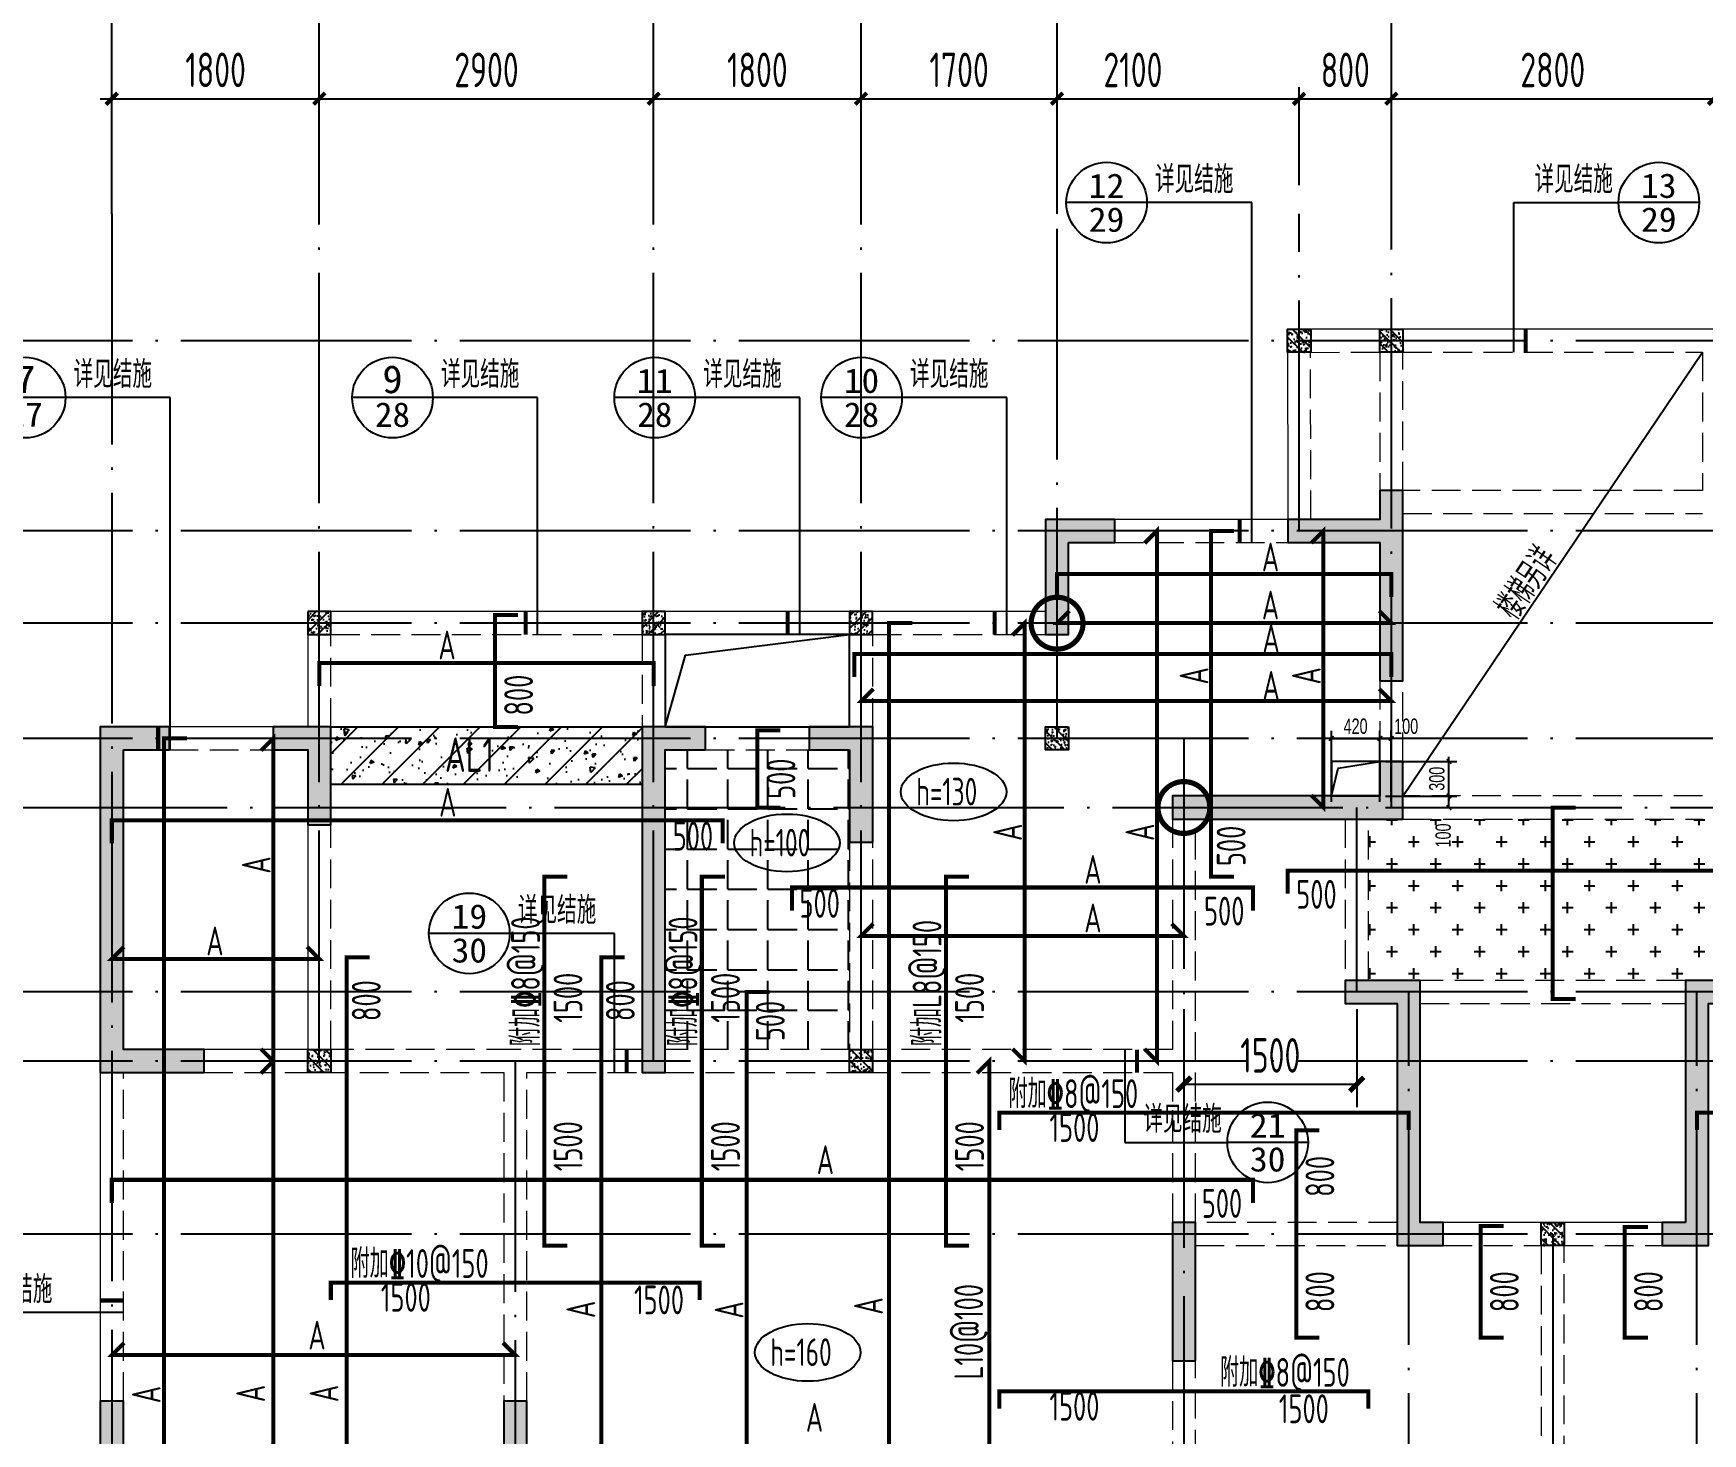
# Model space of a CAD drawing. Extents: x -1712635 to -854203, y -534641 to -21985.
# Drawn here: x -1248353 to -1233873, y -429861 to -417713 of the extents above; entities that cross this region are included whole.
import ezdxf
from ezdxf.enums import TextEntityAlignment as Align

# ---------------------------------------------------------------- set-up
doc = ezdxf.new("R2010")
doc.units = 0
doc.header["$LTSCALE"] = 1000
for name, pattern in [('DASH', [0.35, 0.25, -0.1]), ('DASHED', [0.75, 0.5, -0.25]), ('DOTE', [2.42, 2, -0.2, 0.02, -0.2])]:
    doc.linetypes.add(name, pattern=pattern)
doc.layers.get('0').update_dxf_attribs({"linetype": 'CONTINUOUS'})
doc.layers.get('Defpoints').update_dxf_attribs({"linetype": 'CONTINUOUS'})
doc.layers.add('+公共字体', color=7, linetype='CONTINUOUS', lineweight=20)
for name, color, linetype in [('A-AXIS', 1, 'CONTINUOUS'), ('A-DOTE', 10, 'DOTE'), ('BEAM', 4, 'DASHED'), ('DIM_IDEN', 67, 'CONTINUOUS'), ('PUB_TEXT', 2, 'CONTINUOUS'), ('ROOF', 183, 'CONTINUOUS'), ('S-B板填充', 251, 'CONTINUOUS'), ('S-B板标注', 3, 'CONTINUOUS'), ('S-B板配筋', 6, 'CONTINUOUS'), ('S-B板配筋号', 7, 'CONTINUOUS'), ('S-C承台编号', 6, 'CONTINUOUS'), ('S-D洞口', 4, 'CONTINUOUS'), ('S-D洞口标注', 3, 'CONTINUOUS'), ('S-L主梁线', 4, 'DASH'), ('S-Q墙填充', 252, 'CONTINUOUS'), ('S-Q墙实线', 6, 'CONTINUOUS'), ('S-Q墙标注', 3, 'CONTINUOUS'), ('S-Y一般标注', 3, 'CONTINUOUS'), ('S-构造柱', 212, 'CONTINUOUS'), ('TEXT', 2, 'CONTINUOUS')]:
    doc.layers.add(name, color=color, linetype=linetype)
doc.styles.add('_TCH_AXIS', font='COMPLEX', dxfattribs={"bigfont": 'GBCBIG'})
doc.styles.add('_TCH_LABEL', font='simhei.ttf')
doc.styles.add('TSSD_DIMENSION', font='Tssdeng.shx', dxfattribs={"width": 0.7, "bigfont": 'tssdchn.shx'})
doc.styles.add('TSSD_REIN', font='tssdeng.shx', dxfattribs={"width": 0.7, "height": 300, "bigfont": 'tssdchn.shx'})
doc.styles.add('结构文字', font='zstxt.shx', dxfattribs={"width": 0.7, "bigfont": 'zshz.shx'})
doc.dimstyles.new('STRUCK', dxfattribs={"dimtxt": 400, "dimasz": 121, "dimexe": 200, "dimexo": 150, "dimgap": 115, "dimtad": 1, "dimdec": 0, "dimdsep": 46, "dimtxsty": '结构文字', "dimblk": 'ARCHTICK', "dimcen": 400, "dimclrd": 3, "dimclre": 3, "dimclrt": 7, "dimadec": 0, "dimazin": 0, "dimtfac": 1, "dimtdec": 0, "dimtix": 1, "dimtmove": 2, "dimatfit": 3, "dimldrblk": '_DIMX', "dimfxl": 0, "dimtolj": 1, "dimtzin": 0, "dimarcsym": 0})
doc.dimstyles.new('STRUCK30', dxfattribs={"dimscale": 0.33333, "dimtxt": 400, "dimasz": 121, "dimexe": 200, "dimexo": 150, "dimgap": 115, "dimtad": 1, "dimdec": 0, "dimdsep": 46, "dimtxsty": '结构文字', "dimblk": 'ARCHTICK', "dimcen": 400, "dimclrd": 3, "dimclre": 3, "dimclrt": 7, "dimadec": 0, "dimazin": 0, "dimtfac": 1, "dimtdec": 0, "dimtix": 1, "dimtmove": 2, "dimatfit": 3, "dimldrblk": '_DIMX', "dimfxl": 0, "dimtolj": 1, "dimtzin": 0, "dimarcsym": 0})
doc.dimstyles.new('TSSD_100_100', dxfattribs={"dimtxt": 300, "dimasz": 100, "dimexe": 100, "dimexo": 250, "dimgap": 100, "dimtad": 1, "dimdec": 0, "dimzin": 0, "dimdsep": 46, "dimtxsty": 'TSSD_DIMENSION', "dimblk": 'ARCHTICK', "dimcen": 0, "dimdle": 100, "dimclrt": 7, "dimadec": 0, "dimazin": 0, "dimtfac": 1, "dimtdec": 0, "dimtix": 1, "dimtmove": 2, "dimatfit": 3, "dimldrblk": 'ARCHTICK', "dimfxl": 0, "dimtolj": 1, "dimtzin": 0, "dimarcsym": 0})

# ---------------------------------------------------------------- blocks, each defined once
blk = doc.blocks.new('_ArchTick')
at = {"color": 0, "const_width": 0.35}
blk.add_lwpolyline([(-0.5, -0.5), (0.5, 0.5)], dxfattribs=at)
blk = doc.blocks.new('*D117')
at = {"layer": 'Defpoints', "color": 0}
for p in [(6400, 19250), (4600, 18250), (6400, 18250)]:
    blk.add_point(p, dxfattribs=at)
at = {"layer": 'S-Y一般标注', "color": 0, "lineweight": -2}
for p, q in [((4600, 18500), (4600, 19350)), ((6400, 18500), (6400, 19350)), ((4500, 19250), (6500, 19250))]:
    blk.add_line(p, q, dxfattribs=at)
at = {"layer": 'S-Y一般标注', "color": 0, "lineweight": -2, "xscale": 100, "yscale": 100, "zscale": 100, "rotation": 180}
blk.add_blockref('_ArchTick', (4600, 19250), dxfattribs=at)
at = {"layer": 'S-Y一般标注', "color": 0, "lineweight": -2, "xscale": 100, "yscale": 100, "zscale": 100}
blk.add_blockref('_ArchTick', (6400, 19250), dxfattribs=at)
at = {"layer": 'S-Y一般标注', "color": 7, "insert": (5500, 19500), "char_height": 300, "attachment_point": 5, "style": 'TSSD_DIMENSION'}
blk.add_mtext('\\A1;1800', dxfattribs=at)
blk = doc.blocks.new('*D118')
at = {"layer": 'Defpoints', "color": 0}
for p in [(9300, 19250), (6400, 18250), (9300, 18250)]:
    blk.add_point(p, dxfattribs=at)
at = {"layer": 'S-Y一般标注', "color": 0, "lineweight": -2}
for p, q in [((6400, 18500), (6400, 19350)), ((9300, 18500), (9300, 19350)), ((6300, 19250), (9400, 19250))]:
    blk.add_line(p, q, dxfattribs=at)
at = {"layer": 'S-Y一般标注', "color": 0, "lineweight": -2, "xscale": 100, "yscale": 100, "zscale": 100, "rotation": 180}
blk.add_blockref('_ArchTick', (6400, 19250), dxfattribs=at)
at = {"layer": 'S-Y一般标注', "color": 0, "lineweight": -2, "xscale": 100, "yscale": 100, "zscale": 100}
blk.add_blockref('_ArchTick', (9300, 19250), dxfattribs=at)
at = {"layer": 'S-Y一般标注', "color": 7, "insert": (7850, 19500), "char_height": 300, "attachment_point": 5, "style": 'TSSD_DIMENSION'}
blk.add_mtext('\\A1;2900', dxfattribs=at)
blk = doc.blocks.new('*D119')
at = {"layer": 'Defpoints', "color": 0}
for p in [(11100, 19250), (9300, 18250), (11100, 18250)]:
    blk.add_point(p, dxfattribs=at)
at = {"layer": 'S-Y一般标注', "color": 0, "lineweight": -2}
for p, q in [((9300, 18500), (9300, 19350)), ((11100, 18500), (11100, 19350)), ((9200, 19250), (11200, 19250))]:
    blk.add_line(p, q, dxfattribs=at)
at = {"layer": 'S-Y一般标注', "color": 0, "lineweight": -2, "xscale": 100, "yscale": 100, "zscale": 100, "rotation": 180}
blk.add_blockref('_ArchTick', (9300, 19250), dxfattribs=at)
at = {"layer": 'S-Y一般标注', "color": 0, "lineweight": -2, "xscale": 100, "yscale": 100, "zscale": 100}
blk.add_blockref('_ArchTick', (11100, 19250), dxfattribs=at)
at = {"layer": 'S-Y一般标注', "color": 7, "insert": (10200, 19500), "char_height": 300, "attachment_point": 5, "style": 'TSSD_DIMENSION'}
blk.add_mtext('\\A1;1800', dxfattribs=at)
blk = doc.blocks.new('*D120')
at = {"layer": 'Defpoints', "color": 0}
for p in [(12800, 19250), (11100, 18250), (12800, 18250)]:
    blk.add_point(p, dxfattribs=at)
at = {"layer": 'S-Y一般标注', "color": 0, "lineweight": -2}
for p, q in [((11100, 18500), (11100, 19350)), ((12800, 18500), (12800, 19350)), ((11000, 19250), (12900, 19250))]:
    blk.add_line(p, q, dxfattribs=at)
at = {"layer": 'S-Y一般标注', "color": 0, "lineweight": -2, "xscale": 100, "yscale": 100, "zscale": 100, "rotation": 180}
blk.add_blockref('_ArchTick', (11100, 19250), dxfattribs=at)
at = {"layer": 'S-Y一般标注', "color": 0, "lineweight": -2, "xscale": 100, "yscale": 100, "zscale": 100}
blk.add_blockref('_ArchTick', (12800, 19250), dxfattribs=at)
at = {"layer": 'S-Y一般标注', "color": 7, "insert": (11950, 19500), "char_height": 300, "attachment_point": 5, "style": 'TSSD_DIMENSION'}
blk.add_mtext('\\A1;1700', dxfattribs=at)
blk = doc.blocks.new('*D121')
at = {"layer": 'Defpoints', "color": 0}
for p in [(14900, 19250), (12800, 18250), (14900, 18250)]:
    blk.add_point(p, dxfattribs=at)
at = {"layer": 'S-Y一般标注', "color": 0, "lineweight": -2}
for p, q in [((12800, 18500), (12800, 19350)), ((14900, 18500), (14900, 19350)), ((12700, 19250), (15000, 19250))]:
    blk.add_line(p, q, dxfattribs=at)
at = {"layer": 'S-Y一般标注', "color": 0, "lineweight": -2, "xscale": 100, "yscale": 100, "zscale": 100, "rotation": 180}
blk.add_blockref('_ArchTick', (12800, 19250), dxfattribs=at)
at = {"layer": 'S-Y一般标注', "color": 0, "lineweight": -2, "xscale": 100, "yscale": 100, "zscale": 100}
blk.add_blockref('_ArchTick', (14900, 19250), dxfattribs=at)
at = {"layer": 'S-Y一般标注', "color": 7, "insert": (13458, 19500), "char_height": 300, "attachment_point": 5, "style": 'TSSD_DIMENSION'}
blk.add_mtext('\\A1;2100', dxfattribs=at)
blk = doc.blocks.new('*D122')
at = {"layer": 'Defpoints', "color": 0}
for p in [(18500, 19250), (15700, 18250), (18500, 18250)]:
    blk.add_point(p, dxfattribs=at)
at = {"layer": 'S-Y一般标注', "color": 0, "lineweight": -2}
for p, q in [((15700, 18500), (15700, 19350)), ((18500, 18500), (18500, 19350)), ((15600, 19250), (18600, 19250))]:
    blk.add_line(p, q, dxfattribs=at)
at = {"layer": 'S-Y一般标注', "color": 0, "lineweight": -2, "xscale": 100, "yscale": 100, "zscale": 100, "rotation": 180}
blk.add_blockref('_ArchTick', (15700, 19250), dxfattribs=at)
at = {"layer": 'S-Y一般标注', "color": 0, "lineweight": -2, "xscale": 100, "yscale": 100, "zscale": 100}
blk.add_blockref('_ArchTick', (18500, 19250), dxfattribs=at)
at = {"layer": 'S-Y一般标注', "color": 7, "insert": (17100, 19500), "char_height": 300, "attachment_point": 5, "style": 'TSSD_DIMENSION'}
blk.add_mtext('\\A1;2800', dxfattribs=at)
blk = doc.blocks.new('*D139')
at = {"layer": 'Defpoints', "color": 0}
for p in [(54600, 20050), (4600, 18250), (54600, 18250)]:
    blk.add_point(p, dxfattribs=at)
at = {"layer": 'S-Y一般标注', "color": 0, "lineweight": -2}
for p, q in [((4600, 18500), (4600, 20150)), ((54600, 18500), (54600, 20150)), ((4500, 20050), (54700, 20050))]:
    blk.add_line(p, q, dxfattribs=at)
at = {"layer": 'S-Y一般标注', "color": 0, "lineweight": -2, "xscale": 100, "yscale": 100, "zscale": 100, "rotation": 180}
blk.add_blockref('_ArchTick', (4600, 20050), dxfattribs=at)
at = {"layer": 'S-Y一般标注', "color": 0, "lineweight": -2, "xscale": 100, "yscale": 100, "zscale": 100}
blk.add_blockref('_ArchTick', (54600, 20050), dxfattribs=at)
at = {"layer": 'S-Y一般标注', "color": 7, "insert": (29600, 20300), "char_height": 300, "attachment_point": 5, "style": 'TSSD_DIMENSION'}
blk.add_mtext('\\A1;50000', dxfattribs=at)
blk = doc.blocks.new('*D150')
at = {"layer": 'Defpoints', "color": 0}
for p in [(15700, 19250), (14900, 18250), (15700, 18250)]:
    blk.add_point(p, dxfattribs=at)
at = {"layer": 'S-Y一般标注', "color": 0, "lineweight": -2}
for p, q in [((14900, 18500), (14900, 19350)), ((15700, 18500), (15700, 19350)), ((14800, 19250), (15800, 19250))]:
    blk.add_line(p, q, dxfattribs=at)
at = {"layer": 'S-Y一般标注', "color": 0, "lineweight": -2, "xscale": 100, "yscale": 100, "zscale": 100, "rotation": 180}
blk.add_blockref('_ArchTick', (14900, 19250), dxfattribs=at)
at = {"layer": 'S-Y一般标注', "color": 0, "lineweight": -2, "xscale": 100, "yscale": 100, "zscale": 100}
blk.add_blockref('_ArchTick', (15700, 19250), dxfattribs=at)
at = {"layer": 'S-Y一般标注', "color": 7, "insert": (15300, 19500), "char_height": 300, "attachment_point": 5, "style": 'TSSD_DIMENSION'}
blk.add_mtext('\\A1;800', dxfattribs=at)
blk = doc.blocks.new('20210803.22403995')
at = {"layer": '+公共字体', "color": 2, "const_width": 45}
for points in [[(-856038, -168387, 1), (-856038, -167937, 1), (-856038, -168387, -1)], [(-854938, -169986, 1), (-854938, -169536, 1), (-854938, -169986, -1)]]:
    blk.add_lwpolyline(points, format="xyb", dxfattribs=at)
blk = doc.blocks.new('*D361')
at = {"layer": 'Defpoints', "color": 0}
for p in [(-196759, -56615), (-196159, -56615), (-196759, -56915)]:
    blk.add_point(p, dxfattribs=at)
at = {"layer": 'S-D洞口标注', "color": 3, "lineweight": -2}
for p, q in [((-196709, -56615), (-196092, -56615)), ((-196159, -56615), (-196159, -56574)), ((-196159, -56915), (-196159, -56615)), ((-196709, -56915), (-196092, -56915)), ((-196159, -56915), (-196159, -56955))]:
    blk.add_line(p, q, dxfattribs=at)
at = {"layer": 'S-D洞口标注', "color": 3, "lineweight": -2, "xscale": 40.33293, "yscale": 40.33293, "zscale": 40.33293}
for p, rotation in [((-196159, -56615), 270), ((-196159, -56915), 90)]:
    blk.add_blockref('_ArchTick', p, dxfattribs=dict(at, rotation=rotation))
at = {"layer": 'S-D洞口标注', "color": 7, "insert": (-196264, -56765), "char_height": 133.3, "attachment_point": 5, "rotation": 90, "style": '结构文字'}
blk.add_mtext('\\A1;300', dxfattribs=at)
blk = doc.blocks.new('_DIMX')
blk.add_line((-150, 0), (150, 0))
at = {"const_width": 50}
blk.add_lwpolyline([(-70, -70), (70, 70)], dxfattribs=at)
blk = doc.blocks.new('*D362')
at = {"layer": 'Defpoints', "color": 0}
for p in [(-196759, -56415), (-197179, -57015), (-196759, -57015)]:
    blk.add_point(p, dxfattribs=at)
at = {"layer": 'S-D洞口标注', "color": 3, "lineweight": -2}
for p, q in [((-197179, -56965), (-197179, -56349)), ((-197179, -56415), (-196759, -56415)), ((-196759, -56965), (-196759, -56349))]:
    blk.add_line(p, q, dxfattribs=at)
at = {"layer": 'S-D洞口标注', "color": 3, "lineweight": -2, "xscale": 40.33293, "yscale": 40.33293, "zscale": 40.33293, "rotation": 180}
blk.add_blockref('_ArchTick', (-197179, -56415), dxfattribs=at)
at = {"layer": 'S-D洞口标注', "color": 3, "lineweight": -2, "xscale": 40.33293, "yscale": 40.33293, "zscale": 40.33293}
blk.add_blockref('_ArchTick', (-196759, -56415), dxfattribs=at)
at = {"layer": 'S-D洞口标注', "color": 7, "insert": (-196969, -56310), "char_height": 133.3, "attachment_point": 5, "style": '结构文字'}
blk.add_mtext('\\A1;420', dxfattribs=at)
blk = doc.blocks.new('*D363')
at = {"layer": 'Defpoints', "color": 0}
for p in [(-196659, -56415), (-196759, -57015), (-196659, -57015)]:
    blk.add_point(p, dxfattribs=at)
at = {"layer": 'S-D洞口标注', "color": 3, "lineweight": -2}
for p, q in [((-196759, -56965), (-196759, -56349)), ((-196759, -56415), (-196659, -56415)), ((-196659, -56965), (-196659, -56349))]:
    blk.add_line(p, q, dxfattribs=at)
at = {"layer": 'S-D洞口标注', "color": 3, "lineweight": -2, "xscale": 40.33293, "yscale": 40.33293, "zscale": 40.33293, "rotation": 180}
blk.add_blockref('_ArchTick', (-196759, -56415), dxfattribs=at)
at = {"layer": 'S-D洞口标注', "color": 3, "lineweight": -2, "xscale": 40.33293, "yscale": 40.33293, "zscale": 40.33293}
blk.add_blockref('_ArchTick', (-196659, -56415), dxfattribs=at)
at = {"layer": 'S-D洞口标注', "color": 7, "insert": (-196530, -56310), "char_height": 133.3, "attachment_point": 5, "style": '结构文字'}
blk.add_mtext('\\A1;100', dxfattribs=at)
blk = doc.blocks.new('*D364')
at = {"layer": 'Defpoints', "color": 0}
for p in [(-196759, -56915), (-196759, -57015), (-196159, -56915)]:
    blk.add_point(p, dxfattribs=at)
at = {"layer": 'S-D洞口标注', "color": 3, "lineweight": -2}
for p, q in [((-196709, -56915), (-196092, -56915)), ((-196709, -57015), (-196092, -57015)), ((-196159, -57015), (-196159, -56915))]:
    blk.add_line(p, q, dxfattribs=at)
at = {"layer": 'S-D洞口标注', "color": 3, "lineweight": -2, "xscale": 40.33293, "yscale": 40.33293, "zscale": 40.33293}
for p, rotation in [((-196159, -56915), 90), ((-196159, -57015), 270)]:
    blk.add_blockref('_ArchTick', p, dxfattribs=dict(at, rotation=rotation))
at = {"layer": 'S-D洞口标注', "color": 7, "insert": (-196209, -57257), "char_height": 133.3, "attachment_point": 5, "rotation": 90, "style": '结构文字'}
blk.add_mtext('\\A1;100', dxfattribs=at)
blk = doc.blocks.new('20210807.15312078')
at = {"layer": 'S-Q墙填充'}
h = blk.add_hatch(color=252, dxfattribs=at)
h.dxf.hatch_style = 1
h.paths.add_polyline_path([(72216, 67840), (72216, 68190), (72016, 68190), (72016, 67940), (71216, 67940), (71216, 67740), (72016, 67740), (72016, 66540), (72216, 66540)])
h = blk.add_hatch(color=252, dxfattribs=at)
h.dxf.hatch_style = 1
h.paths.add_polyline_path([(69316, 67740), (69716, 67740), (69716, 67940), (69116, 67940), (69116, 66940), (69316, 66940)])
h = blk.add_hatch(color=252, dxfattribs=at)
h.dxf.hatch_style = 1
h.paths.add_polyline_path([(61116, 65940), (61516, 65940), (61516, 66140), (60916, 66140), (60916, 63140), (61816, 63140), (61816, 63340), (61116, 63340)])
h = blk.add_hatch(color=252, dxfattribs=at)
h.dxf.hatch_style = 1
h.paths.add_polyline_path([(62916, 66140), (62416, 66140), (62416, 65940), (62716, 65940), (62716, 65290), (62916, 65290)])
h = blk.add_hatch(color=252, dxfattribs=at)
h.dxf.hatch_style = 1
h.paths.add_polyline_path([(65616, 66140), (65616, 63140), (65816, 63140), (65816, 65940), (66166, 65940), (66166, 66140)])
h = blk.add_hatch(color=252, dxfattribs=at)
h.dxf.hatch_style = 1
h.paths.add_polyline_path([(67416, 65940), (67416, 65140), (67616, 65140), (67616, 66140), (67066, 66140), (67066, 65940)])
h = blk.add_hatch(color=252, dxfattribs=at)
h.dxf.hatch_style = 1
h.paths.add_polyline_path([(72216, 65340), (72216, 65840), (72016, 65840), (72016, 65540), (71816, 65540), (70216, 65540), (70216, 65340), (71816, 65340)])
h = blk.add_hatch(color=252, dxfattribs=at)
h.dxf.hatch_style = 1
h.paths.add_polyline_path([(72366, 63940), (71716, 63940), (71716, 63740), (72166, 63740), (72166, 61640), (72566, 61640), (72566, 61840), (72366, 61840)])
h = blk.add_hatch(color=252, dxfattribs=at)
h.dxf.hatch_style = 1
h.paths.add_polyline_path([(74666, 61840), (74466, 61840), (74466, 61640), (74866, 61640), (74866, 63740), (75316, 63740), (75316, 63940), (74666, 63940)])
h = blk.add_hatch(color=252, dxfattribs=at)
h.dxf.hatch_style = 1
h.paths.add_polyline_path([(70416, 60640), (70416, 61840), (70216, 61840), (70216, 60640)])
h = blk.add_hatch(color=252, dxfattribs=at)
h.dxf.hatch_style = 1
h.paths.add_polyline_path([(61116, 58640), (61116, 60290), (60916, 60290), (60916, 58640)])
h = blk.add_hatch(color=252, dxfattribs=at)
h.dxf.hatch_style = 1
h.paths.add_polyline_path([(64616, 60290), (64416, 60290), (64416, 58840), (63716, 58840), (63616, 58840), (63616, 58640), (63716, 58640), (64616, 58640)])
at = {"layer": 'S-D洞口', "color": 5}
blk.add_lwpolyline([(65816, 66140), (67416, 66140), (67416, 66940), (65816, 66940), (65816, 66140), (65993, 66762), (67416, 66940)], dxfattribs=at)
at = {"layer": 'S-L主梁线', "linetype": 'ByBlock', "lineweight": 18}
for p, q in [((72116, 69590), (71215, 69589)), ((71215, 69589), (71216, 67940)), ((74915, 69590), (72116, 69590)), ((71216, 67940), (69716, 67940)), ((62716, 67140), (62716, 66140)), ((65716, 67140), (62716, 67140)), ((67516, 67140), (65716, 67140)), ((69116, 67140), (67516, 67140)), ((65816, 66940), (67416, 66940)), ((65816, 66140), (65816, 66940)), ((67416, 66940), (67416, 66140)), ((62416, 66140), (61516, 66140)), ((67066, 66140), (66166, 66140)), ((62716, 65290), (62716, 63340)), ((62716, 63340), (61816, 63340)), ((60916, 63140), (60916, 60290)), ((73516, 61840), (72566, 61840)), ((74466, 61840), (73516, 61840))]:
    blk.add_line(p, q, dxfattribs=at)
at = {"layer": 'S-L主梁线', "linetype": 'DASH', "lineweight": 18}
for p, q in [((71415, 69389), (72016, 69390)), ((71416, 67940), (71415, 69389)), ((72016, 69390), (72016, 68190)), ((72216, 69390), (74815, 69390)), ((72216, 68190), (72216, 69390)), ((74815, 69390), (74816, 68190)), ((74815, 69390), (74816, 68190)), ((74816, 68190), (72216, 68190)), ((72216, 67990), (74816, 67990)), ((69716, 67740), (71216, 67740)), ((62916, 66940), (65616, 66940)), ((62916, 66140), (62916, 66940)), ((65616, 66940), (65616, 66140)), ((67616, 66940), (69116, 66940)), ((67616, 66140), (67616, 66940)), ((72016, 66540), (72016, 65840)), ((72216, 65840), (72216, 66540)), ((61516, 65940), (62416, 65940)), ((66166, 65940), (67066, 65940)), ((74816, 65540), (72216, 65540)), ((70216, 65340), (70216, 63340)), ((70416, 63240), (70416, 65340)), ((71716, 65340), (71716, 63940)), ((71916, 63940), (71916, 65340)), ((72216, 65340), (74816, 65340)), ((62916, 63340), (62916, 65290)), ((67416, 65140), (67416, 63340)), ((67616, 63340), (67616, 65140)), ((74666, 63940), (72366, 63940)), ((72366, 63740), (74666, 63740)), ((64516, 63340), (62916, 63340)), ((65616, 63340), (64516, 63340)), ((67416, 63340), (65816, 63340)), ((70216, 63340), (67616, 63340)), ((61116, 60290), (61116, 63140)), ((61816, 63140), (62816, 63140)), ((62816, 63140), (64416, 63140)), ((64416, 63140), (64416, 60290)), ((64616, 63140), (65616, 63140)), ((64616, 60290), (64616, 63140)), ((65816, 63140), (67516, 63140)), ((67516, 63140), (70216, 63140)), ((70216, 63140), (70216, 61840)), ((70416, 61840), (70416, 63240)), ((72166, 61840), (70416, 61840)), ((70416, 61640), (72166, 61640)), ((72566, 61640), (73416, 61640)), ((73416, 61640), (73416, 57640)), ((73616, 57640), (73616, 61640)), ((73616, 61640), (74466, 61640)), ((70216, 60640), (70216, 59090)), ((70416, 59090), (70416, 60640))]:
    blk.add_line(p, q, dxfattribs=at)
at = {"layer": 'S-Q墙实线'}
for points in [[(72216, 67840), (72216, 68190), (72016, 68190), (72016, 67940), (71216, 67940), (71216, 67740), (72016, 67740), (72016, 66540), (72216, 66540), (72216, 67840)], [(63716, 58840), (63616, 58840), (63616, 58640), (63716, 58640), (64616, 58640), (64616, 60290), (64416, 60290), (64416, 58840), (63716, 58840)]]:
    blk.add_lwpolyline(points, dxfattribs=at)
for points in [[(69316, 67740), (69716, 67740), (69716, 67940), (69116, 67940), (69116, 66940), (69316, 66940)], [(61116, 65940), (61516, 65940), (61516, 66140), (60916, 66140), (60916, 63140), (61816, 63140), (61816, 63340), (61116, 63340)], [(62916, 66140), (62416, 66140), (62416, 65940), (62716, 65940), (62716, 65290), (62916, 65290)], [(65616, 66140), (65616, 63140), (65816, 63140), (65816, 65940), (66166, 65940), (66166, 66140)], [(67416, 65940), (67416, 65140), (67616, 65140), (67616, 66140), (67066, 66140), (67066, 65940)], [(72216, 65340), (72216, 65840), (72016, 65840), (72016, 65540), (71816, 65540), (70216, 65540), (70216, 65340), (71816, 65340)], [(72366, 63940), (71716, 63940), (71716, 63740), (72166, 63740), (72166, 61640), (72566, 61640), (72566, 61840), (72366, 61840)], [(74666, 61840), (74466, 61840), (74466, 61640), (74866, 61640), (74866, 63740), (75316, 63740), (75316, 63940), (74666, 63940)], [(70416, 60640), (70416, 61840), (70216, 61840), (70216, 60640)], [(61116, 58640), (61116, 60290), (60916, 60290), (60916, 58640)]]:
    blk.add_lwpolyline(points, close=True, dxfattribs=at)
blk = doc.blocks.new('20210730.02141516')
at = {"layer": 'S-构造柱'}
h = blk.add_hatch(dxfattribs=at)
h.set_pattern_fill('ARMORED', color=256, scale=15, angle=-90, style=0)
h.set_pattern_definition([(320, (-154189.41, 3278673.45), (-9.4128202, -107.5890274), [11.25, -123.75]), (265, (-154189.41, 3278673.45), (112.82882, 20.8127), [9, -99]), (10.4514, (-154190.19, 3278664.49), (103.4159313, -86.7764073), [9.5610285, -105.1713168]), (316.1842, (-154159.41, 3278673.45), (-24.827852, -160.0861573), [16.875, -185.625]), (6.6356, (-154161.48, 3278660.11), (146.117681, -140.199406), [14.341543, -157.75695]), (261.1842, (-154159.41, 3278673.45), (146.11779, -140.199292), [13.5, -148.5]), (291, (-154166.91, 3278658.45), (-60.3928336, -89.5360578), [11.25, -123.75]), (236, (-154166.91, 3278658.45), (108.7725068, -36.4972998), [9, -99]), (341.4514, (-154171.94, 3278650.99), (48.3795745, -126.0333943), [9.5610285, -105.1713168]), (307.5, (-154189.41, 3278673.454), (49.93407807, -1.8239783), [0, -97.8, 0, -100.5, 0, -99.375]), (277.5, (-154189.41, 3278673.454), (59.1617568, -39.4604306), [0, -57.3, 0, -95.55, 0, -37.875]), (237.5, (-154189.41, 3278706.904), (-3.38323076, -80.07336543), [0, -37.5, 0, -117, 0, -155.25]), (227.5, (-154189.41, 3278721.904), (15.0157473, -87.4779254), [0, -48.75, 0, -77.7, 0, -110.25]), (315, (-154189.41, 3278673.454), (53.0330086, 53.0330086), [])])
h.paths.add_polyline_path([(200, 200), (200, 0), (0, 0), (0, 200)])
blk.add_lwpolyline([(200, 200), (200, 0), (0, 0), (0, 200)], close=True, dxfattribs=at)
blk = doc.blocks.new('*D409')
at = {"layer": 'Defpoints', "color": 0}
for p in [(-205458, 207289), (-203959, 207289), (-203959, 206489)]:
    blk.add_point(p, dxfattribs=at)
at = {"layer": 'S-Q墙标注', "color": 3, "lineweight": -2}
for p, q in [((-205458, 207139), (-205458, 206289)), ((-203959, 207139), (-203959, 206289)), ((-205458, 206489), (-203959, 206489))]:
    blk.add_line(p, q, dxfattribs=at)
at = {"layer": 'S-Q墙标注', "color": 3, "lineweight": -2, "xscale": 121, "yscale": 121, "zscale": 121, "rotation": 180}
blk.add_blockref('_ArchTick', (-205458, 206489), dxfattribs=at)
at = {"layer": 'S-Q墙标注', "color": 3, "lineweight": -2, "xscale": 121, "yscale": 121, "zscale": 121}
blk.add_blockref('_ArchTick', (-203959, 206489), dxfattribs=at)
at = {"layer": 'S-Q墙标注', "color": 7, "insert": (-204709, 206739), "char_height": 300, "attachment_point": 5, "style": 'TSSD_REIN'}
blk.add_mtext('\\A1;1500', dxfattribs=at)
blk = doc.blocks.new('20210811.10024340')
at = {"layer": 'DIM_IDEN'}
for p, q in [((11295, 16253), (10595, 16253)), ((12204, 16253), (11295, 16253)), ((12204, 13305), (12204, 16253)), ((14477, 16253), (15386, 16253)), ((14477, 14955), (14477, 16253)), ((16086, 16253), (15386, 16253)), ((1914, 14561), (1214, 14561)), ((2823, 14561), (1914, 14561)), ((2823, 11505), (2823, 14561)), ((5101, 14561), (4401, 14561)), ((6010, 14561), (5101, 14561)), ((6010, 12505), (6010, 14561)), ((7376, 14561), (6676, 14561)), ((8285, 14561), (7376, 14561)), ((8285, 12505), (8285, 14561)), ((9170, 14561), (8470, 14561)), ((10079, 14561), (9170, 14561)), ((10079, 12505), (10079, 14561)), ((5767, 9913), (5067, 9913)), ((6676, 9913), (5767, 9913)), ((6676, 8705), (6676, 9913)), ((11103, 8905), (11103, 8100)), ((11103, 8100), (11993, 8100)), ((12693, 8100), (11993, 8100)), ((1690, 6623), (1050, 6623)), ((2416, 6623), (1690, 6623))]:
    blk.add_line(p, q, dxfattribs=at)
at = {"layer": 'DIM_IDEN', "const_width": 35}
for points in [[(14582, 14955), (14582, 15155)], [(12099, 13305), (12099, 13505)], [(5905, 12505), (5905, 12705)], [(8180, 12505), (8180, 12705)], [(9974, 12505), (9974, 12705)], [(2718, 11505), (2718, 11705)], [(6781, 8705), (6781, 8905)], [(11208, 8905), (11208, 8705)], [(2416, 6728), (2216, 6728)]]:
    blk.add_lwpolyline(points, dxfattribs=at)
at = {"layer": 'DIM_IDEN'}
for centre in [(10945, 16253), (15736, 16253), (1564, 14561), (4751, 14561), (7026, 14561), (8820, 14561), (5417, 9913), (12343, 8100)]:
    blk.add_circle(centre, 350, dxfattribs=at)
at = {"layer": 'PUB_TEXT', "style": '_TCH_AXIS'}
for p in [(11365, 16336), (14657, 16336), (1984, 14645), (5171, 14645), (7446, 14645), (9240, 14645), (5838, 9996), (11264, 8183), (1120, 6706)]:
    blk.add_text('详见结施', height=236.3, dxfattribs=at).set_placement(p)
at = {"layer": 'PUB_TEXT', "style": '_TCH_LABEL'}
for s, height, width, p, p2 in [('12', 211.6, 1.022989, (10789, 16294), (11101, 16294)), ('13', 212.7, 1.00565, (15582, 16294), (15890, 16294)), ('29', 212.7, 1.00565, (10791, 16000), (11099, 16000)), ('29', 212.7, 1.00565, (15582, 16000), (15890, 16000)), ('7', 241, 1.053254, (1473, 14600), (1655, 14600)), ('9', 242, 1.011364, (4663, 14600), (4839, 14600)), ('11', 210.8, 1.034884, (6869, 14602), (7183, 14602)), ('10', 213.8, 0.988889, (8668, 14602), (8972, 14602)), ('27', 212.3, 1.011364, (1410, 14308), (1718, 14308)), ('28', 213.8, 0.988889, (4599, 14307), (4903, 14307)), ('28', 213.8, 0.988889, (6874, 14307), (7178, 14307)), ('28', 213.8, 0.988889, (8668, 14307), (8972, 14307)), ('19', 212.3, 1.011364, (5263, 9954), (5572, 9954)), ('30', 212.7, 1.00565, (5264, 9660), (5571, 9660)), ('21', 211.6, 1.022989, (12187, 8141), (12499, 8141)), ('30', 212.7, 1.00565, (12189, 7847), (12497, 7847))]:
    blk.add_text(s, height=height, dxfattribs=dict(at, width=width)).set_placement(p, p2, align=Align.FIT)
blk = doc.blocks.new('20210726.16395156')
at = {"layer": 'A-AXIS'}
for p, q in [((4600, 18249.9), (4600, 21049.9)), ((6400, 18249.9), (6400, 21049.9)), ((9300, 18249.9), (9300, 21049.9)), ((11100, 18249.9), (11100, 21049.9)), ((12800, 18249.9), (12800, 21049.9)), ((15700, 18249.9), (15700, 21049.9))]:
    blk.add_line(p, q, dxfattribs=at)
at = {"layer": 'A-DOTE'}
for p, q in [((4600, 18249.9), (4600, 3600)), ((6400, 10900), (6400, 18249.9)), ((9300, 10900), (9300, 18249.9)), ((11100, 10900), (11100, 18249.9)), ((12800, 13700), (12800, 18249.9)), ((14900, 15500), (14900, 18249.9)), ((15700, 13100.3), (15700, 18249.9)), ((55600, 17150), (3600, 17150)), ((55600, 15500), (3600, 15500)), ((55600, 14700), (3600, 14700)), ((55600, 13700), (3600, 13700)), ((13900.2, 13700), (13900, 3600)), ((3600, 13100.3), (55600, 13100.3)), ((15400, 11500), (15400, 13100)), ((55600, 11500), (3600, 11500)), ((15850, 3600), (15850, 11500)), ((18350, 3600.1), (18350, 11500)), ((55600, 10900), (3600, 10900)), ((8100, 10900), (8100, 3600)), ((55600, 9400), (3600, 9400)), ((17100, 9400), (17100, 3600))]:
    blk.add_line(p, q, dxfattribs=at)
at = {"layer": 'S-Y一般标注'}
for base, p1, p2, picture, middle in [((54600, 20049.9), (4600, 18249.9), (54600, 18249.9), '*D139', (29600, 20299.9)), ((6400, 19249.9), (4600, 18249.9), (6400, 18249.9), '*D117', (5500, 19499.9)), ((9300, 19249.9), (6400, 18249.9), (9300, 18249.9), '*D118', (7850, 19499.9)), ((11100, 19249.9), (9300, 18249.9), (11100, 18249.9), '*D119', (10200, 19499.9)), ((12800, 19249.9), (11100, 18249.9), (12800, 18249.9), '*D120', (11950, 19499.9)), ((15700, 19249.9), (14900, 18249.9), (15700, 18249.9), '*D150', (15300, 19499.9)), ((18500, 19249.9), (15700, 18249.9), (18500, 18249.9), '*D122', (17100, 19499.9))]:
    dim = blk.add_linear_dim(base=base, p1=p1, p2=p2, dimstyle='TSSD_100_100', dxfattribs=at)
    dim.commit()
    dim.dimension.update_dxf_attribs({"geometry": picture, "text_midpoint": middle})
dim = blk.add_linear_dim(base=(14900, 19249.9), p1=(12800, 18249.9), p2=(14900, 18249.9), dimstyle='TSSD_100_100', dxfattribs=at)
dim.commit()
dim.dimension.update_dxf_attribs({"geometry": '*D121', "text_midpoint": (13458.1, 19499.9), "dimtype": 128})
blk = doc.blocks.new('20210807.16180653')
at = {"layer": 'S-D洞口', "color": 5}
blk.add_lwpolyline([(60935.8, 57292.6), (61355.8, 57292.6), (61355.8, 57592.6), (60935.8, 57592.6), (60935.8, 57292.6), (60994.1, 57534.2), (61355.8, 57592.6)], dxfattribs=at)
at = {"layer": 'S-D洞口标注'}
dim = blk.add_linear_dim(base=(61355.8, 57792), p1=(60935.8, 57192), p2=(61355.8, 57192.6), dimstyle='STRUCK30', dxfattribs=at)
dim.commit()
dim.dimension.update_dxf_attribs({"geometry": '*D362', "text_midpoint": (61145.8, 57897), "insert": (258114.4, 114207.2)})
dim = blk.add_linear_dim(base=(61455.8, 57792), p1=(61355.8, 57192.6), p2=(61455.8, 57192.6), dimstyle='STRUCK30', dxfattribs=at)
dim.commit()
dim.dimension.update_dxf_attribs({"geometry": '*D363', "text_midpoint": (61584.7, 57897), "dimtype": 128, "insert": (258114.4, 114207.2)})
dim = blk.add_linear_dim(base=(61955.8, 57592.6), p1=(61355.8, 57292.6), p2=(61355.8, 57592.6), angle=90, dimstyle='STRUCK30', dxfattribs=at)
dim.commit()
dim.dimension.update_dxf_attribs({"geometry": '*D361', "text_midpoint": (61850.8, 57442.6), "insert": (258114.4, 114207.2)})
dim = blk.add_linear_dim(base=(61955.8, 57292.6), p1=(61355.8, 57192.6), p2=(61355.8, 57292.6), angle=90, dimstyle='STRUCK30', dxfattribs=at)
dim.commit()
dim.dimension.update_dxf_attribs({"geometry": '*D364', "text_midpoint": (61905.8, 56950.7), "dimtype": 128, "insert": (258114.4, 114207.2)})
blk = doc.blocks.new('20210810.19131159')
at = {"layer": 'S-Q墙标注'}
dim = blk.add_linear_dim(base=(98507.3, 59573.8), p1=(97007.5, 60373.8), p2=(98507.3, 60373.8), dimstyle='STRUCK', override={"dimtxt": 300, "dimgap": 100, "dimtxsty": 'TSSD_REIN'}, dxfattribs=at)
dim.commit()
dim.dimension.update_dxf_attribs({"geometry": '*D409', "text_midpoint": (97757.4, 59823.8), "insert": (302465.9, -146915)})

msp = doc.modelspace()

# ---------------------------------------------------------------- hatches: boundary and pattern name
at = {"layer": 'BEAM', "linetype": 'ByBlock'}
h = msp.add_hatch(dxfattribs=at)
h.set_pattern_fill('ARMORED', color=252, scale=50, angle=180, style=0)
h.set_pattern_definition([(230, (-1463543.95, 1490191.5), (-358.63009, 31.376067), [37.5, -412.5]), (175, (-1463543.95, 1490191.5), (69.37567, -376.09607), [30, -330]), (280.4514, (-1463573.83, 1490194.1), (-289.25469, -344.71977), [31.870095, -350.571056]), (226.1842, (-1463543.95, 1490091.5), (-533.62052, 82.75951), [56.25, -618.75]), (276.6356, (-1463588.4, 1490098.4), (-467.33135, -487.05894), [47.80514, -525.8565]), (171.1842, (-1463543.95, 1490091.5), (-467.33097, -487.0593), [45, -495]), (201, (-1463593.95, 1490116.5), (-298.453526, 201.309445), [37.5, -412.5]), (146, (-1463593.95, 1490116.5), (-121.657666, -362.57502), [30, -330]), (251.4514, (-1463618.8, 1490133.26), (-420.111314, -161.26525), [31.870095, -350.571056]), (217.5, (-1463543.95, 1490191.49), (-6.079928, -166.446927), [0, -326, 0, -335, 0, -331.25]), (187.5, (-1463543.95, 1490191.49), (-131.534769, -197.205856), [0, -191, 0, -318.5, 0, -126.25]), (147.5, (-1463432.45, 1490191.49), (-266.911218, 11.277436), [0, -125, 0, -390, 0, -517.5]), (137.5, (-1463382.45, 1490191.5), (-291.593085, -50.05249), [0, -162.5, 0, -259, 0, -367.5]), (225, (-1463543.95, 1490191.5), (176.776695, -176.776695), [])])
h.paths.add_polyline_path([(-1243072.81, -424229.81), (-1245772.81, -424229.81), (-1245772.81, -423729.81), (-1243072.81, -423729.81)])
at = {"layer": 'S-B板填充'}
h = msp.add_hatch(dxfattribs=at)
h.set_pattern_fill('ANGLE', color=252, scale=50, style=0)
h.set_pattern_definition([(0, (-1145238.9, -572173.7), (0, 349.25), [254, -95.25]), (90, (-1145238.9, -572173.7), (-349.25, 2e-14), [254, -95.25])])
h.paths.add_polyline_path([(-1242872.83, -423929.82), (-1241272.81, -423929.82), (-1241272.81, -426529.82), (-1242872.83, -426529.82)])
h = msp.add_hatch(dxfattribs=at)
h.set_pattern_fill('CROSS', color=252, scale=30, style=0)
h.set_pattern_definition([(0, (-1149938.88, -572173.7), (190.5, 190.5), [95.25, -285.75]), (90, (-1149891.26, -572221.32), (-190.5, 190.5), [95.25, -285.75])])
h.paths.add_polyline_path([(-1236772.89, -424529.55), (-1233572.95, -424529.55), (-1233572.95, -425929.82), (-1236772.89, -425929.82)])

# ---------------------------------------------------------------- linework, layer by layer
at = {"layer": 'BEAM', "linetype": 'ByBlock'}
msp.add_lwpolyline([(-1243072.81, -424229.81), (-1245772.81, -424229.81), (-1245772.81, -423729.81), (-1243072.81, -423729.81)], close=True, dxfattribs=at)
at = {"layer": 'S-B板标注'}
for centre in [(-1240370.14, -424293.91), (-1241816.08, -424736.27), (-1241636.23, -429156.87)]:
    msp.add_ellipse(centre, major_axis=(-457.33, 0), ratio=0.54724159, dxfattribs=at)
at = {"layer": 'S-B板配筋', "lineweight": 35, "const_width": 35}
for points in [[(-1238712.88, -426523.76), (-1238606.81, -426629.82), (-1238606.81, -422029.83), (-1238712.88, -422135.89)], [(-1237937.63, -425029.55), (-1238137.63, -425029.55), (-1238137.63, -422029.82), (-1237937.63, -422029.82)], [(-1237268.66, -424323.49), (-1237162.6, -424429.56), (-1237162.6, -422029.82), (-1237268.66, -422135.89)], [(-1239472.84, -422603.44), (-1239472.84, -422403.44), (-1236572.83, -422403.44), (-1236572.83, -422603.44)], [(-1244148.92, -423729.82), (-1244348.92, -423729.82), (-1244348.92, -422759.82), (-1244148.92, -422759.82)], [(-1240729.77, -432929.66), (-1240929.77, -432929.66), (-1240929.77, -422829.82), (-1240729.77, -422829.82)], [(-1239859.66, -426523.76), (-1239753.59, -426629.82), (-1239753.59, -422829.83), (-1239859.66, -422935.89)], [(-1239366.77, -422723.76), (-1239472.83, -422829.83), (-1236572.83, -422829.83), (-1236678.9, -422723.76)], [(-1241232.81, -423296.47), (-1241232.81, -423096.47), (-1236572.82, -423096.47), (-1236572.82, -423296.47)], [(-1245872.83, -423376.37), (-1245872.83, -423176.37), (-1242972.83, -423176.35), (-1242972.83, -423376.35)], [(-1241066.76, -423400.45), (-1241172.82, -423506.52), (-1236572.84, -423506.53), (-1236678.9, -423400.46)], [(-1247020.22, -431729.83), (-1247220.22, -431729.83), (-1247220.22, -423829.83), (-1247020.22, -423829.83)], [(-1246378.81, -426523.76), (-1246272.74, -426629.82), (-1246272.74, -423829.83), (-1246378.81, -423935.89)], [(-1241872.81, -424429.82), (-1242072.81, -424429.82), (-1242072.81, -423759.82), (-1241872.81, -423759.82)], [(-1234972.82, -426089.82), (-1235172.82, -426089.82), (-1235172.82, -424429.55), (-1234972.82, -424429.55)], [(-1247672.84, -424740.17), (-1247672.84, -424540.17), (-1242372.81, -424540.17), (-1242372.81, -424740.17)], [(-1237472.89, -425177.86), (-1237472.89, -424977.86), (-1232872.95, -424977.86), (-1232872.95, -425177.86)], [(-1243720.49, -428229.82), (-1243920.49, -428229.82), (-1243920.49, -425029.82), (-1243720.49, -425029.82)], [(-1242354.55, -428229.82), (-1242554.55, -428229.82), (-1242554.55, -425029.82), (-1242354.55, -425029.82)], [(-1241772.81, -425323.43), (-1241772.81, -425123.43), (-1237772.82, -425123.42), (-1237772.82, -425323.42)], [(-1240237.2, -428229.82), (-1240437.2, -428229.82), (-1240437.2, -425029.82), (-1240237.2, -425029.82)], [(-1241066.76, -425438.2), (-1241172.82, -425544.27), (-1238372.65, -425544.27), (-1238478.72, -425438.2)], [(-1247566.76, -425637.91), (-1247672.82, -425743.98), (-1245872.82, -425743.98), (-1245978.89, -425637.91)], [(-1245435.89, -431729.83), (-1245635.89, -431729.83), (-1245635.88, -425729.82), (-1245435.88, -425729.82)], [(-1243225.14, -432929.66), (-1243425.14, -432929.66), (-1243425.14, -425729.82), (-1243225.14, -425729.82)], [(-1241965.48, -432929.66), (-1242165.48, -432929.66), (-1242165.48, -426029.82), (-1241965.48, -426029.82)], [(-1246378.81, -431623.76), (-1246272.74, -431729.83), (-1246272.74, -426629.82), (-1246378.81, -426735.89)], [(-1240167.18, -432823.59), (-1240061.12, -432929.66), (-1240061.12, -426629.82), (-1240167.18, -426735.89)], [(-1239972.82, -427227.49), (-1239972.82, -427077.49), (-1236422.82, -427077.49), (-1236422.82, -427227.49)], [(-1230372.8, -427227.49), (-1230372.8, -427077.49), (-1233922.8, -427077.49), (-1233922.8, -427227.49)], [(-1237197.82, -429029.82), (-1237397.82, -429029.82), (-1237397.82, -427229.82), (-1237197.82, -427229.82)], [(-1237772.81, -427859.48), (-1237772.81, -427659.48), (-1247672.82, -427659.48), (-1247672.82, -427859.48)], [(-1235597.82, -429029.82), (-1235797.82, -429029.82), (-1235797.82, -428059.82), (-1235597.82, -428059.82)], [(-1234347.82, -429029.82), (-1234547.82, -429029.82), (-1234547.82, -428069.82), (-1234347.82, -428069.82)], [(-1245772.82, -428700.89), (-1245772.82, -428550.89), (-1242572.82, -428550.89), (-1242572.82, -428700.89)], [(-1247566.76, -429074.22), (-1247672.82, -429180.29), (-1244172.82, -429180.29), (-1244278.89, -429074.22)], [(-1239972.73, -429645.79), (-1239972.73, -429495.79), (-1236772.73, -429495.79), (-1236772.73, -429645.79)]]:
    msp.add_lwpolyline(points, dxfattribs=at)
at = {"layer": 'S-B板配筋号', "color": 1}
msp.add_lwpolyline([(-1236472.83, -424329.55), (-1233873.31, -420479.82)], dxfattribs=at)

# ---------------------------------------------------------------- block references
at = {"layer": 'A-DOTE'}
msp.add_blockref('20210726.16395156', (-1252272.82, -437529.87), dxfattribs=at)
at = {"layer": 'PUB_TEXT'}
msp.add_blockref('20210811.10024340', (-1249988.71, -435434.45), dxfattribs=at)
at = {"layer": 'ROOF', "rotation": 359.9999999538236}
for p in [(-1237472.84, -420479.82), (-1236672.84, -420479.82), (-1239572.84, -423929.83)]:
    msp.add_blockref('20210730.02141516', p, dxfattribs=at)
at = {"layer": 'ROOF', "xscale": -1}
for p in [(-1245772.84, -422929.82), (-1242872.84, -422929.82), (-1241072.84, -422929.82)]:
    msp.add_blockref('20210730.02141516', p, dxfattribs=at)
at = {"layer": 'ROOF'}
for p in [(-1245972.84, -426729.82), (-1241272.84, -426729.82), (-1235272.84, -428229.82)]:
    msp.add_blockref('20210730.02141516', p, dxfattribs=at)
at = {"layer": 'S-C承台编号'}
msp.add_blockref('20210803.22403995', (-383434.69, -254668.29), dxfattribs=at)
at = {"layer": 'S-D洞口'}
msp.add_blockref('20210807.16180653', (-1298028.63, -481622.13), dxfattribs=at)
at = {"layer": 'S-Q墙填充'}
msp.add_blockref('20210807.15312078', (-1308688.47, -489869.39), dxfattribs=at)
at = {"layer": 'S-Q墙标注'}
msp.add_blockref('20210810.19131159', (-1335380.14, -486403.63), dxfattribs=at)

# ---------------------------------------------------------------- texts
at = {"layer": 'S-B板标注', "color": 7, "style": 'TSSD_REIN', "width": 0.7}
for s, p in [('h=130', (-1240694.83, -424412.05)), ('h=100', (-1242140.77, -424854.41)), ('h=160', (-1241960.92, -429275.01))]:
    msp.add_text(s, height=240, dxfattribs=at).set_placement(p)
at = {"layer": 'S-B板配筋号', "color": 1, "style": 'TSSD_REIN', "width": 0.7}
for s, p in [('A', (-1237696.34, -422381.02)), ('A', (-1237696.34, -422797.97)), ('A', (-1244840.06, -423144.51)), ('A', (-1237691.54, -423084.98)), ('A', (-1237691.54, -423495.03)), ('A', (-1244833.66, -424508.31)), ('A', (-1239237.23, -425091.57)), ('A', (-1239237.23, -425512.41)), ('A', (-1246853.55, -425712.12)), ('附加%%1328@150', (-1239895.18, -427036.93)), ('A', (-1241558.11, -427610.08)), ('附加%%13210@150', (-1245602.28, -428510.33)), ('A', (-1245967.8, -429131.94)), ('附加%%1328@150', (-1238059.68, -429455.24)), ('A', (-1241652.33, -429845.2))]:
    msp.add_text(s, height=250, dxfattribs=at).set_placement(p)
for s, rotation, p in [('楼梯另详', 55.970982, (-1235483.13, -422823.43)), ('A', 449.999992, (-1238160.25, -423362.15)), ('A', 449.999992, (-1237185.22, -423362.15)), ('A', 449.999992, (-1239776.21, -424719.27)), ('A', 449.999992, (-1238629.43, -424719.27)), ('A', 449.999992, (-1246295.36, -425003.46)), ('附加L8@150', 449.999992, (-1240475.82, -426500.69)), ('附加%%1328@150', 449.999992, (-1243959.11, -426500.69)), ('附加%%1328@150', 449.999992, (-1242593.17, -426500.69)), ('L10@100', 449.999992, (-1240114.23, -429391.58)), ('A', 89.999992, (-1243479.49, -428859.09)), ('A', 89.999992, (-1242193.22, -428863.67)), ('A', 89.999992, (-1240984.13, -428829.32)), ('A', 449.999992, (-1247249.68, -429598.13)), ('A', 449.999992, (-1246343.65, -429588.71)), ('A', 449.999992, (-1245706.8, -429588.72))]:
    msp.add_text(s, height=250, rotation=rotation, dxfattribs=at).set_placement(p)
at = {"layer": 'S-B板配筋号', "style": 'TSSD_REIN', "width": 0.7}
for s, rotation, p in [('800', 449.999992, (-1244268.92, -423454.34)), ('500', 449.999992, (-1241992.81, -424179.82)), ('500', 449.999992, (-1238087.56, -424762.34)), ('800', 89.999992, (-1245590.56, -426104.98)), ('1500', 449.999992, (-1243840.49, -426079.82)), ('800', 89.999992, (-1243386.1, -426104.98)), ('1500', 449.999992, (-1242474.55, -426079.82)), ('1500', 449.999992, (-1240357.2, -426079.82)), ('500', 89.999992, (-1242085.48, -426281.55)), ('1500', 449.999992, (-1243840.49, -427368.27)), ('1500', 449.999992, (-1242474.55, -427368.27)), ('1500', 449.999992, (-1240357.2, -427368.27)), ('800', 449.999992, (-1237317.82, -427629.82)), ('800', 449.999992, (-1237317.82, -428629.82)), ('800', 449.999992, (-1235717.82, -428629.82)), ('800', 449.999992, (-1234467.82, -428629.82))]:
    msp.add_text(s, height=250, rotation=rotation, dxfattribs=at).set_placement(p, align=Align.TOP_CENTER)
for s, p in [('500', (-1242631.85, -424552.95)), ('500', (-1241531.85, -425136.21)), ('500', (-1237222.89, -425057.86)), ('500', (-1238022.82, -425203.42)), ('1500', (-1239322.48, -427080.52)), ('500', (-1238042.21, -427739.48)), ('1500', (-1245122.48, -428553.92)), ('1500', (-1242926.22, -428576.21)), ('1500', (-1239322.39, -429498.82)), ('1500', (-1237332.42, -429521.12))]:
    msp.add_text(s, height=250, dxfattribs=at).set_placement(p, align=Align.TOP_CENTER)
at = {"layer": 'TEXT', "color": 1, "style": 'TSSD_REIN', "width": 0.7}
msp.add_text('AL1', height=300, dxfattribs=at).set_placement((-1244358.15, -424120.42, 0), align=Align.RIGHT)

doc.saveas('drawing.dxf')
